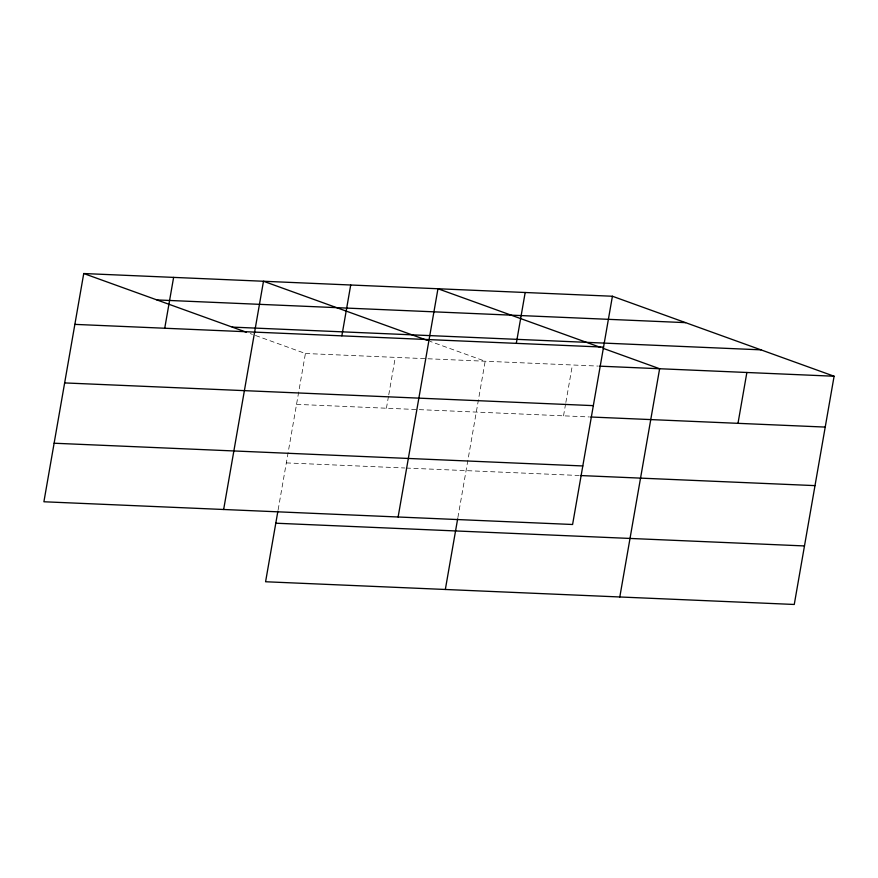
<?xml version="1.0" encoding="UTF-8"?>
<svg xmlns="http://www.w3.org/2000/svg" width="878" height="878" viewBox="0 0 878 878"><rect width="100%" height="100%" fill="white"/><g stroke="black" fill="none" stroke-linecap="round" stroke-linejoin="round"><path stroke-width="0.66" stroke-dasharray="4.39 3.29" d="M278.139 509.811L305.412 353.505L250.23 333.596M386.419 408.226L388.515 396.176M388.756 394.837L395.287 357.368M457.888 517.537L485.172 361.231L429.979 341.322M563.522 415.832L565.63 403.792M565.86 402.453L572.401 364.985M305.412 353.505L426.609 358.718M427.97 358.773L598.302 366.093M296.544 404.363L589.423 416.951M286.327 462.904L404.802 467.996M406.163 468.051L579.206 475.492"/><path stroke-width="1.32" d="M83.739 273.53L43.9 501.766L572.588 524.495L612.416 296.248L83.739 273.53L246.378 332.213M164.735 328.24L173.614 277.393M223.649 509.492L263.488 281.256L427.41 340.401M277.898 511.15L265.584 581.752L794.261 604.47L834.1 376.234L612.416 296.248M341.849 335.857L350.717 284.999M398.118 516.988L437.957 288.752L600.596 347.436M445.333 589.478L457.657 518.876M516.308 343.353L525.187 292.506M619.802 596.974L659.63 368.738L603.164 348.357M737.992 423.339L746.871 372.481M156.888 299.925L685.575 322.643M232.264 327.11L760.941 349.839M74.86 324.377L603.548 347.106M599.663 366.159L834.1 376.234M64.643 382.918L593.33 405.636M590.784 417.006L825.221 427.081M54.118 443.225L582.805 465.955M580.567 475.547L815.003 485.622M275.802 523.211L804.478 545.94"/></g></svg>
